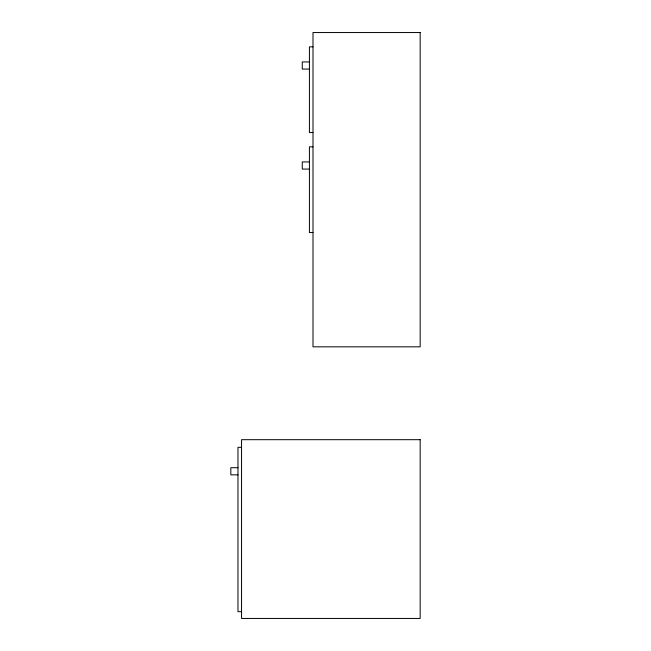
<?xml version="1.0" encoding="UTF-8"?>
<svg xmlns="http://www.w3.org/2000/svg" width="651" height="651" viewBox="0 0 651 651"><rect width="100%" height="100%" fill="white"/><g stroke="black" fill="none" stroke-linecap="round" stroke-linejoin="round"><path stroke-width="0.98" d="M312.993 46.839L309.42 46.839L309.42 132.552L312.993 132.552M309.42 61.943L302.276 61.943L302.276 69.087L309.42 69.087M312.993 146.841L309.42 146.841L309.42 232.545L312.993 232.545M309.42 161.936L302.276 161.936L302.276 169.081L309.42 169.081M241.545 447.335L237.973 447.335L237.973 611.671L241.545 611.671M237.973 467.711L230.828 467.711L230.828 474.856L237.973 474.856M420.172 32.55L312.993 32.55L312.993 346.837L420.172 346.837L420.172 32.55M420.172 439.685L241.545 439.685L241.545 618.45L420.172 618.45L420.172 439.685"/></g></svg>
